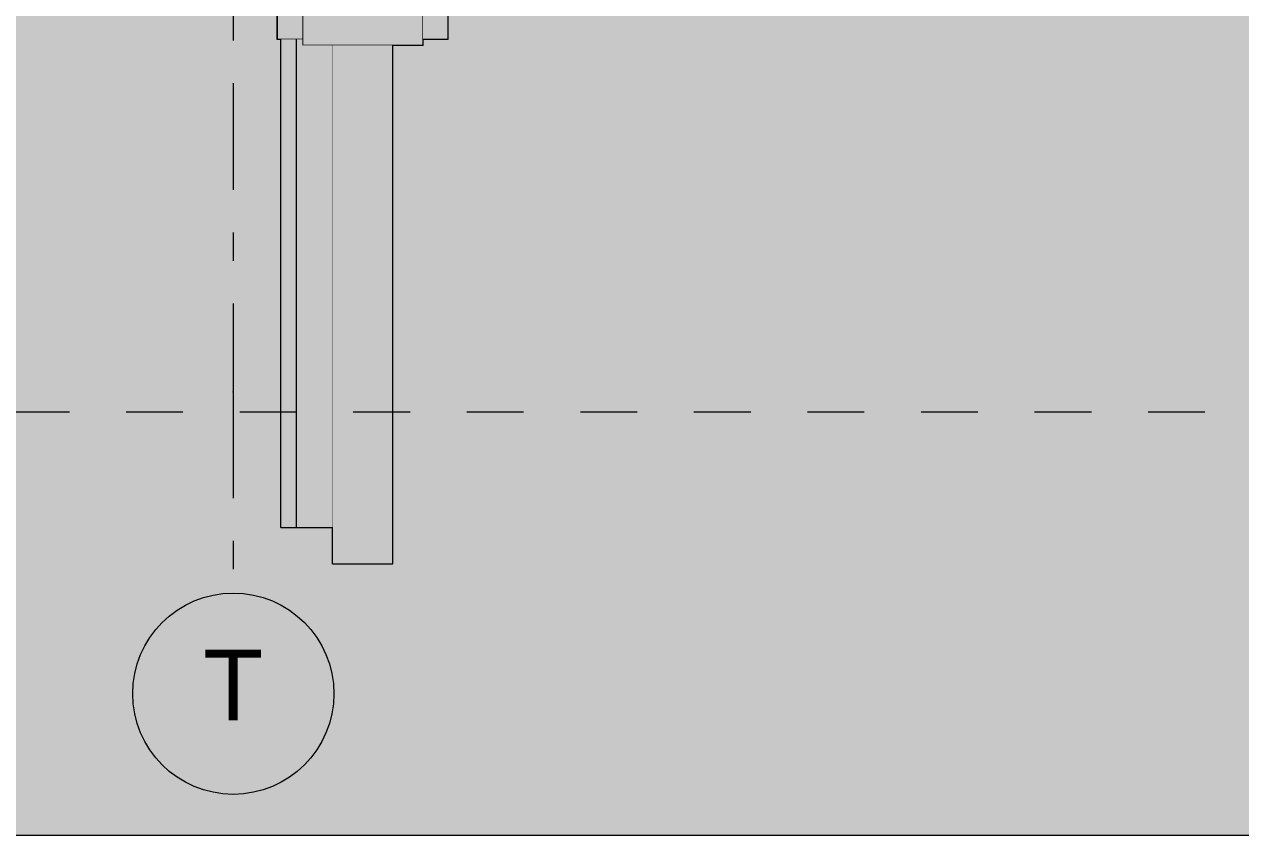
# Model space of a CAD drawing. Header units: millimetres. Extents: x -46169 to 228156, y -86316 to 18123.
# Drawn here: x 175721 to 181768, y -86316 to -82286 of the extents above; entities that cross this region are included whole.
import ezdxf
from ezdxf.enums import TextEntityAlignment as Align

# ---------------------------------------------------------------- set-up
doc = ezdxf.new("R2010")
doc.units = ezdxf.units.MM
doc.header["$MEASUREMENT"] = 0
for name, pattern in [('Dashed', [2822.222233, 1411.111116, -1411.111116]), ('Double Dashed', [1093.611073, 529.166651, -211.666656, 141.111112, -211.666656]), ('Wipeout_Contour', [1000, 0, -1000])]:
    doc.linetypes.add(name, pattern=pattern)
doc.layers.add('0_Pen_No__105', color=7, linetype='Continuous', lineweight=15, true_color=0xa6a6a6)
doc.layers.add('New_A-15-MG_Structural_Grid_Phase_2_Pen_No__222', color=7, linetype='Continuous', lineweight=13, true_color=0x65af33)
for name, color, linetype, lineweight in [('A-95-P_Drawing_Pen_No__1', 7, 'Continuous', 13), ('A-95-P_Drawing_Pen_No__84', 8, 'Continuous', 20), ('S-160-M_FOUND.IFC Import_Pen_No__1', 7, 'Continuous', 13), ('S-160-M_FOUND.IFC Import_Pen_No__4', 7, 'Continuous', 20)]:
    doc.layers.add(name, color=color, linetype=linetype, lineweight=lineweight)
doc.layers.add('New_A-15-MG_Structural_Grid_Phase_2', color=7, linetype='Continuous')
doc.layers.add('S-160-M_FOUND.IFC Import', color=7, linetype='Continuous')
doc.styles.add('GENERATED_STYLE_1', font='')
doc.styles.get('GENERATED_STYLE_1').set_extended_font_data('Swis721 BT')

# ---------------------------------------------------------------- blocks, each defined once
blk = doc.blocks.new('Section Elem_236_1', base_point=(104446.8, -81111))
at = {"color": 254, "linetype": 'Wipeout_Contour', "lineweight": 0, "ltscale": 781781.16145}
blk.add_wipeout([(177103.8, -82391), (177703.8, -82391), (177703.8, -81641), (177103.8, -81641)], dxfattribs=at).dxf.layer = 'S-160-M_FOUND.IFC Import'
at = {"layer": 'S-160-M_FOUND.IFC Import_Pen_No__4', "linetype": 'Continuous'}
for p, q in [((177103.8, -81641), (177703.8, -81641)), ((177103.8, -81641), (177103.8, -82391)), ((177703.8, -82391), (177703.8, -81641)), ((177703.8, -82391), (177103.8, -82391))]:
    blk.add_line(p, q, dxfattribs=at)
blk = doc.blocks.new('Section Elem_237_1', base_point=(104446.8, -81111))
at = {"color": 254, "linetype": 'Wipeout_Contour', "lineweight": 0, "ltscale": 784607.491047}
blk.add_wipeout([(177253.8, -82391), (177253.8, -84966), (177553.8, -84966), (177553.8, -82391)], dxfattribs=at).dxf.layer = 'S-160-M_FOUND.IFC Import'
at = {"layer": 'S-160-M_FOUND.IFC Import_Pen_No__1', "linetype": 'Continuous'}
for p, q in [((177253.8, -84966), (177253.8, -82391)), ((177553.8, -84966), (177553.8, -82391)), ((177253.8, -84966), (177553.8, -84966))]:
    blk.add_line(p, q, dxfattribs=at)
blk = doc.blocks.new('Section Elem_249_1', base_point=(104446.8, -81111))
at = {"color": 254, "linetype": 'Wipeout_Contour', "lineweight": 0, "ltscale": 1170710.903725554}
blk.add_wipeout([(177250.1, -81611), (176978.8, -81611), (176978.8, -82361), (177103.8, -82361), (177103.8, -81641), (177250.1, -81641)], dxfattribs=at).dxf.layer = 'S-160-M_FOUND.IFC Import'
at = {"color": 254, "linetype": 'Wipeout_Contour', "lineweight": 0, "ltscale": 1173901.716795238}
blk.add_wipeout([(177828.8, -81611), (177557.5, -81611), (177557.5, -81641), (177703.8, -81641), (177703.8, -82361), (177828.8, -82361)], dxfattribs=at).dxf.layer = 'S-160-M_FOUND.IFC Import'
at = {"layer": 'S-160-M_FOUND.IFC Import_Pen_No__4', "linetype": 'Continuous'}
for p, q in [((176978.8, -81611), (177250.1, -81611)), ((176978.8, -81611), (176978.8, -82361)), ((176978.8, -82361), (176978.8, -81611)), ((177557.5, -81611), (177828.8, -81611)), ((177828.8, -82361), (177828.8, -81611)), ((177103.8, -82361), (176978.8, -82361)), ((177828.8, -82361), (177703.8, -82361))]:
    blk.add_line(p, q, dxfattribs=at)
blk = doc.blocks.new('Section Elem_262_1', base_point=(104446.8, -81111))
at = {"color": 254, "linetype": 'Wipeout_Contour', "lineweight": 0, "ltscale": 783094.750079}
blk.add_wipeout([(176996.8, -84786), (177074.4, -84786), (177074.4, -82361), (176996.8, -82361)], dxfattribs=at).dxf.layer = 'S-160-M_FOUND.IFC Import'
at = {"layer": 'S-160-M_FOUND.IFC Import_Pen_No__1', "linetype": 'Continuous'}
blk.add_line((176996.8, -84786), (176996.8, -82361), dxfattribs=at)
at = {"color": 254, "linetype": 'Wipeout_Contour', "lineweight": 0, "ltscale": 1174220.896758167}
blk.add_wipeout([(177103.8, -82361), (177074.4, -82361), (177074.4, -84786), (177253.8, -84786), (177253.8, -82391), (177103.8, -82391)], dxfattribs=at).dxf.layer = 'S-160-M_FOUND.IFC Import'
at = {"layer": 'S-160-M_FOUND.IFC Import_Pen_No__1', "linetype": 'Continuous'}
for p, q in [((177074.4, -84786), (177074.4, -82361)), ((176996.8, -84786), (177074.4, -84786)), ((177074.4, -84786), (177253.8, -84786))]:
    blk.add_line(p, q, dxfattribs=at)
blk = doc.blocks.new('Standard grid marker[12]_1', base_point=(176759.9, -59706.3))
at = {"layer": 'New_A-15-MG_Structural_Grid_Phase_2_Pen_No__222', "linetype": 'Double Dashed'}
for p, q in [((176759.9, -60706.3), (176759.9, -84111)), ((176759.9, -84111), (176759.9, -85111))]:
    blk.add_line(p, q, dxfattribs=at)
at = {"layer": 'New_A-15-MG_Structural_Grid_Phase_2_Pen_No__222', "linetype": 'Continuous'}
blk.add_circle((176759.9, -85611), 500, dxfattribs=at)
at = {"layer": 'New_A-15-MG_Structural_Grid_Phase_2_Pen_No__222', "linetype": 'Double Dashed'}
blk.add_point((176759.9, -84111), dxfattribs=at)
blk.add_point((176759.9, -84111), dxfattribs=at)
at = {"layer": 'New_A-15-MG_Structural_Grid_Phase_2_Pen_No__222', "style": 'GENERATED_STYLE_1'}
for tag, p in [('AC_MarkerText_1_0', (176759.9, -59162.9)), ('AC_MarkerText_1_1', (176759.9, -85567.6))]:
    blk.add_attdef(tag, text='', height=350, rotation=360, dxfattribs=at).set_placement(p, align=Align.MIDDLE_CENTER)
blk = doc.blocks.new('A03 Atrium Longitudinal Section_STORY_MARKER', base_point=(104446.8, -81111))
at = {"layer": '0_Pen_No__105', "linetype": 'Dashed', "ltscale": 0.2}
blk.add_line((105107.6, -84211), (184115, -84211), dxfattribs=at)

msp = doc.modelspace()

# ---------------------------------------------------------------- block references
at = {"layer": 'S-160-M_FOUND.IFC Import'}
msp.add_blockref('Section Elem_236_1', (104446.8, -81111), dxfattribs=at)

# ---------------------------------------------------------------- next in the draw order: block references
msp.add_blockref('Section Elem_237_1', (104446.8, -81111), dxfattribs=at)

# ---------------------------------------------------------------- next in the draw order: block references
msp.add_blockref('Section Elem_249_1', (104446.8, -81111), dxfattribs=at)

# ---------------------------------------------------------------- next in the draw order: block references
msp.add_blockref('Section Elem_262_1', (104446.8, -81111), dxfattribs=at)

# ---------------------------------------------------------------- next in the draw order: hatches: boundary and pattern name
at = {"layer": 'A-95-P_Drawing_Pen_No__84', "linetype": 'Continuous'}
msp.add_hatch(color=256, dxfattribs=at).paths.add_polyline_path([(102971.5, -81111.1), (105107.6, -81110.9), (105107.6, -81541), (181028.1, -81541), (181028.1, -82041), (181759.5, -82041), (181759.5, -81111), (183691.7, -81111), (183691.7, -86316.2), (102971.5, -86316.2)])

# ---------------------------------------------------------------- next in the draw order: linework, layer by layer
at = {"layer": 'A-95-P_Drawing_Pen_No__1', "linetype": 'Continuous', "flags": 128}
msp.add_lwpolyline([(102971.5, -81111.1), (105107.6, -81110.9), (105107.6, -81541), (181028.1, -81541), (181028.1, -82041), (181759.5, -82041), (181759.5, -81111), (183691.7, -81111), (183691.7, -86316.2), (102971.5, -86316.2)], close=True, dxfattribs=at)

# ---------------------------------------------------------------- next in the draw order: block references
at = {"layer": 'New_A-15-MG_Structural_Grid_Phase_2', "color": 8, "linetype": 'Continuous', "lineweight": 15}
ref = msp.add_blockref('Standard grid marker[12]_1', (176759.9, -59706.3), dxfattribs=at)
ref.add_attrib('AC_MarkerText_1_1', 'T', dxfattribs={"layer": 'New_A-15-MG_Structural_Grid_Phase_2_Pen_No__222', "color": 85, "true_color": 0x65af33, "height": 350, "rotation": 360, "style": 'GENERATED_STYLE_1'}).set_placement((176759.9, -85567.6), align=Align.MIDDLE_CENTER)

# ---------------------------------------------------------------- next in the draw order: block references
at = {"linetype": 'Continuous', "lineweight": 0}
msp.add_blockref('A03 Atrium Longitudinal Section_STORY_MARKER', (104446.8, -81111), dxfattribs=at)

doc.saveas('drawing.dxf')
